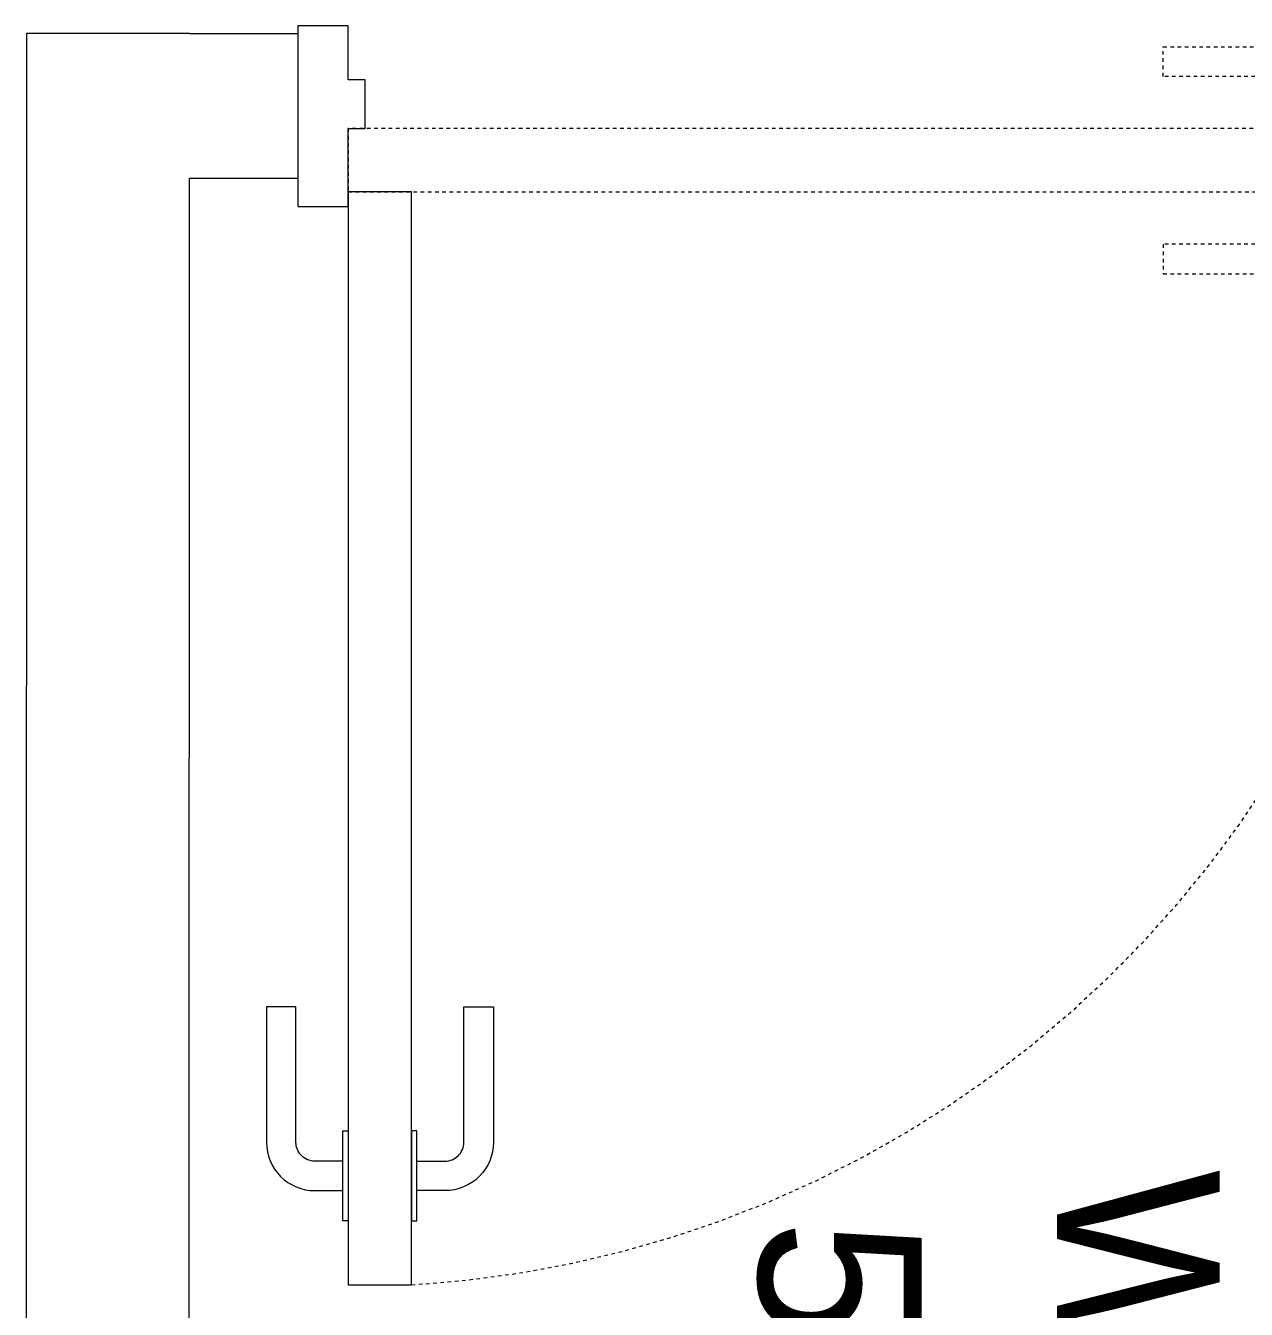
# Model space of a CAD drawing. Header units: inches. Extents: x 0 to 2865, y 0 to 4378.
# Drawn here: x 1633.56 to 1667.31, y 1104.03 to 1139.52 of the extents above; entities that cross this region are included whole.
import ezdxf

# ---------------------------------------------------------------- set-up
doc = ezdxf.new("R2010")
doc.units = ezdxf.units.IN
doc.linetypes.add('HIDDEN', pattern=[0.375, 0.25, -0.125])
doc.layers.add('A-WALL', color=113, linetype='Continuous', lineweight=9)
doc.layers.add('I-DOOR', color=6, linetype='Continuous', lineweight=20)
doc.layers.add('I-Furn Text', color=7, linetype='Continuous')
doc.styles.add('1 by 8 new', font='GOTHIC.TTF', dxfattribs={"height": 4.5})

# ---------------------------------------------------------------- blocks, each defined once
blk = doc.blocks.new('D1')
at = {"layer": 'I-DOOR', "lineweight": 5, "transparency": 33554636}
for points in [[(0.347, 31.608), (0.347, 31.142), (-1.007, 31.142), (-1.007, 31.608), (-2.5, 31.608), (-2.5, 33), (2.5, 33), (2.5, 31.608)], [(28.054, 3.142), (30.543, 3.142), (30.543, 3.29), (28.054, 3.29)], [(2.097, 1.392), (32.313, 1.392), (32.313, 3.142), (2.097, 3.142)], [(0.347, 1.392), (0.347, 1.858), (-1.007, 1.858), (-1.007, 1.392), (-2.5, 1.392), (-2.5, 0), (2.5, 0), (2.5, 1.392)], [(28.054, 1.392), (30.543, 1.392), (30.543, 1.243), (28.054, 1.243)]]:
    blk.add_lwpolyline(points, close=True, dxfattribs=at)
at = {"layer": 'I-DOOR', "color": 252, "linetype": 'HIDDEN', "lineweight": 5, "ltscale": 0.1, "transparency": 33554636}
for points in [[(2.097, 1.392), (2.097, 31.608), (0.347, 31.608), (0.347, 1.392)], [(0.347, 27.349), (0.347, 29.838), (0.199, 29.838), (0.199, 27.349)], [(2.097, 27.349), (2.097, 29.838), (2.245, 29.838), (2.245, 27.349)]]:
    blk.add_lwpolyline(points, close=True, dxfattribs=at)
for points in [[(0.199, 28.186), (-0.58, 28.186, 0.414214), (-1.099, 27.666), (-1.099, 23.923), (-1.915, 23.923), (-1.915, 27.666, -0.414214), (-0.58, 29.002), (0.199, 29.002)], [(2.245, 28.186), (3.024, 28.186, -0.414214), (3.543, 27.666), (3.543, 23.923), (4.359, 23.923), (4.359, 27.666, 0.414214), (3.024, 29.002), (2.245, 29.002)]]:
    blk.add_lwpolyline(points, format="xyb", dxfattribs=at)
at = {"layer": 'I-DOOR', "lineweight": 5, "transparency": 33554636}
for points in [[(28.891, 3.29), (28.891, 4.069, 0.414214), (28.372, 4.588), (24.628, 4.588), (24.628, 5.404), (28.372, 5.404, -0.414214), (29.707, 4.069), (29.707, 3.29)], [(28.891, 1.243), (28.891, 0.465, -0.414214), (28.372, -0.055), (24.628, -0.055), (24.628, -0.87), (28.372, -0.87, 0.414214), (29.707, 0.465), (29.707, 1.243)]]:
    blk.add_lwpolyline(points, format="xyb", dxfattribs=at)
at = {"layer": 'I-DOOR', "color": 252, "linetype": 'HIDDEN', "lineweight": 5, "ltscale": 0.1, "transparency": 33554636}
blk.add_arc((2.06, 1.299), 30.309, 3.4862, 89.9301, dxfattribs=at)

msp = doc.modelspace()

# ---------------------------------------------------------------- linework, layer by layer
at = {"layer": 'A-WALL', "color": 8, "lineweight": 5, "transparency": 33554636}
for p, q in [((1633.584, 1139.299), (1633.557, 1040.783)), ((1638.084, 1139.299), (1633.584, 1139.299)), ((1638.084, 1139.299), (1641.084, 1139.298)), ((1638.058, 1044.783), (1638.083, 1135.299)), ((1638.083, 1135.299), (1641.083, 1135.298))]:
    msp.add_line(p, q, dxfattribs=at)

# ---------------------------------------------------------------- block references
at = {"layer": 'I-DOOR', "color": 8, "lineweight": 5, "transparency": 33554636, "rotation": 269.9999999997819}
msp.add_blockref('D1', (1641.084, 1137.017), dxfattribs=at)

# ---------------------------------------------------------------- texts
at = {"layer": 'I-Furn Text', "color": 8, "lineweight": 5, "transparency": 33554636, "char_height": 4.5, "width": 50.47192, "attachment_point": 2, "rotation": 270, "style": '1 by 8 new'}
for s, insert in [('WASH RM.', (1666.567, 1092.514)), ('5\'-0"X7\'-6"', (1658.325, 1092.514))]:
    msp.add_mtext(s, dxfattribs=dict(at, insert=insert))

doc.saveas('drawing.dxf')
